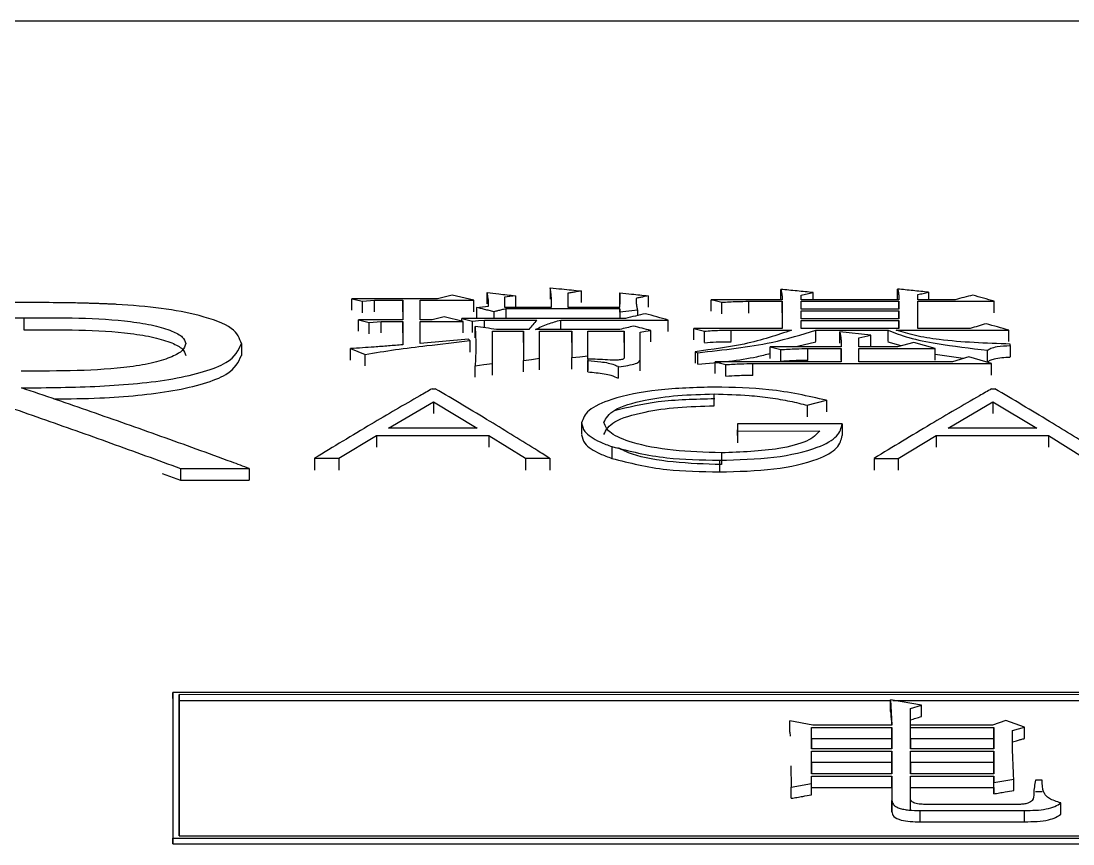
# Model space of a CAD drawing. Header units: millimetres. Extents: x 2180 to 4616, y 795 to 2518.
# Drawn here: x 2645.48 to 2653.96, y 2283.55 to 2290.19 of the extents above; entities that cross this region are included whole.
import ezdxf

# ---------------------------------------------------------------- set-up
doc = ezdxf.new("R2010")
doc.units = ezdxf.units.MM

msp = doc.modelspace()

# ---------------------------------------------------------------- linework, layer by layer
at = {"color": 7, "linetype": 'Continuous', "lineweight": 25}
for p, q in [((2670.883, 2290.1874), (2633.883, 2290.1889)), ((2649.7453, 2288.0368), (2649.7453, 2287.9449)), ((2648.1443, 2287.9487), (2648.2309, 2287.9278)), ((2648.8367, 2287.9487), (2648.1443, 2287.9487)), ((2648.1443, 2287.8567), (2648.1443, 2287.9487)), ((2648.9556, 2287.9773), (2648.8367, 2287.9487)), ((2649.1287, 2287.9356), (2648.9556, 2287.9773)), ((2649.2369, 2287.9062), (2649.2369, 2287.9981)), ((2649.4641, 2287.9721), (2649.3775, 2287.9617)), ((2649.3775, 2287.9617), (2649.3775, 2287.8804)), ((2649.4641, 2287.9721), (2649.4641, 2287.8804)), ((2649.8859, 2287.9929), (2649.8859, 2287.8803)), ((2649.9941, 2288.011), (2649.9941, 2287.9191)), ((2650.3078, 2287.8803), (2650.3078, 2287.9955)), ((2650.3078, 2287.9955), (2650.3078, 2287.9035)), ((2650.535, 2287.9721), (2650.535, 2287.8801)), ((2651.6059, 2287.9408), (2651.6059, 2288.0238)), ((2651.7681, 2287.9408), (2651.7681, 2287.9773)), ((2651.8655, 2287.9408), (2651.8655, 2287.998)), ((2652.547, 2287.9407), (2652.547, 2288.0264)), ((2652.7093, 2287.9407), (2652.7093, 2287.9824)), ((2652.7958, 2288.0006), (2652.7958, 2287.9407)), ((2648.2309, 2287.9278), (2648.3282, 2287.9356)), ((2648.2309, 2287.8357), (2648.2309, 2287.9278)), ((2648.3282, 2287.9356), (2648.5554, 2287.9356)), ((2648.5554, 2287.9356), (2648.5554, 2287.7791)), ((2648.5554, 2287.8436), (2648.5554, 2287.9356)), ((2648.696, 2287.9356), (2649.1287, 2287.9356)), ((2648.696, 2287.7791), (2648.696, 2287.9356)), ((2649.1287, 2287.8436), (2649.1287, 2287.9356)), ((2649.1504, 2287.8777), (2649.2477, 2287.8883)), ((2649.1504, 2287.8777), (2649.1504, 2287.7898)), ((2649.3775, 2287.8804), (2649.7561, 2287.8804)), ((2649.3883, 2287.8671), (2649.3883, 2287.7898)), ((2650.3078, 2287.8671), (2649.3883, 2287.8671)), ((2649.8859, 2287.8803), (2650.3078, 2287.8803)), ((2650.3078, 2287.8671), (2650.3078, 2287.7898)), ((2650.3078, 2287.8406), (2650.3078, 2287.8671)), ((2651.6167, 2287.9408), (2651.0434, 2287.9408)), ((2651.0434, 2287.8488), (2651.0434, 2287.9408)), ((2651.1299, 2287.8277), (2651.1299, 2287.9198)), ((2651.3463, 2287.9277), (2651.6167, 2287.9277)), ((2651.3463, 2287.8313), (2651.3463, 2287.9277)), ((2651.6167, 2287.9277), (2651.6167, 2287.7087)), ((2651.6167, 2287.8356), (2651.6167, 2287.9277)), ((2652.5578, 2287.9407), (2651.7681, 2287.9408)), ((2651.7681, 2287.9277), (2652.5578, 2287.9276)), ((2651.7681, 2287.8644), (2651.7681, 2287.9277)), ((2652.5578, 2287.8644), (2651.7681, 2287.8644)), ((2652.5578, 2287.9276), (2652.5578, 2287.8644)), ((2652.5578, 2287.8644), (2652.5578, 2287.9276)), ((2653.0121, 2287.9407), (2652.7093, 2287.9407)), ((2652.7093, 2287.9276), (2653.3258, 2287.9276)), ((2652.7093, 2287.7087), (2652.7093, 2287.9276)), ((2653.3258, 2287.8356), (2653.3258, 2287.9276)), ((2644.5616, 2287.794), (2645.4991, 2287.7939)), ((2645.4991, 2287.7939), (2645.4991, 2287.6978)), ((2648.1984, 2287.7791), (2648.285, 2287.7576)), ((2648.5554, 2287.7791), (2648.1984, 2287.7791)), ((2648.1984, 2287.6867), (2648.1984, 2287.7791)), ((2648.7934, 2287.7791), (2648.696, 2287.7791)), ((2648.8907, 2287.8032), (2648.7934, 2287.7791)), ((2649.0422, 2287.7656), (2648.8907, 2287.8032)), ((2650.3511, 2287.7898), (2649.0314, 2287.7898)), ((2649.0314, 2287.7683), (2649.0314, 2287.7898)), ((2649.2153, 2287.7764), (2649.6371, 2287.7764)), ((2649.2153, 2287.7144), (2649.2153, 2287.7764)), ((2649.291, 2287.8433), (2649.291, 2287.7898)), ((2649.832, 2287.7764), (2650.6972, 2287.7763)), ((2649.832, 2287.7006), (2649.832, 2287.7764)), ((2650.3078, 2287.8406), (2650.3078, 2287.7898)), ((2650.4484, 2287.8565), (2650.4484, 2287.8123)), ((2650.6972, 2287.684), (2650.6972, 2287.7763)), ((2651.7681, 2287.8511), (2652.5578, 2287.8511)), ((2651.7682, 2287.7871), (2651.7681, 2287.8511)), ((2652.5578, 2287.787), (2651.7682, 2287.7871)), ((2652.5578, 2287.8511), (2652.5578, 2287.787)), ((2652.5578, 2287.787), (2652.5578, 2287.8511)), ((2648.285, 2287.7576), (2648.3823, 2287.7656)), ((2648.285, 2287.6651), (2648.285, 2287.7576)), ((2648.3823, 2287.7656), (2648.5554, 2287.7656)), ((2648.5554, 2287.7656), (2648.5554, 2287.5769)), ((2648.5554, 2287.6732), (2648.5554, 2287.7656)), ((2648.696, 2287.7656), (2649.0422, 2287.7656)), ((2648.696, 2287.588), (2648.696, 2287.7656)), ((2649.0422, 2287.6732), (2649.0422, 2287.7656)), ((2649.1179, 2287.6759), (2649.1179, 2287.7683)), ((2649.1395, 2287.6326), (2649.1395, 2287.7251)), ((2649.5722, 2287.7006), (2649.3126, 2287.7006)), ((2650.3078, 2287.7006), (2649.6263, 2287.7006)), ((2650.5566, 2287.5998), (2650.5566, 2287.6924)), ((2651.6167, 2287.7087), (2650.9028, 2287.7087)), ((2650.9028, 2287.6162), (2650.9028, 2287.7087)), ((2651.2056, 2287.6951), (2651.6924, 2287.6951)), ((2651.2056, 2287.6025), (2651.2056, 2287.6951)), ((2651.7682, 2287.7736), (2652.5578, 2287.7736)), ((2651.7682, 2287.7087), (2651.7682, 2287.7736)), ((2652.5578, 2287.7087), (2651.7682, 2287.7087)), ((2651.8871, 2287.6025), (2651.8871, 2287.6951)), ((2651.8871, 2287.6951), (2652.4713, 2287.6951)), ((2652.4713, 2287.6025), (2652.4713, 2287.6951)), ((2652.5362, 2287.695), (2653.4448, 2287.695)), ((2652.5578, 2287.7736), (2652.5578, 2287.7087)), ((2652.5578, 2287.7087), (2652.5578, 2287.7736)), ((2653.1311, 2287.7086), (2652.7093, 2287.7087)), ((2653.4448, 2287.6024), (2653.4448, 2287.695)), ((2649.0855, 2287.6211), (2648.696, 2287.588)), ((2649.0963, 2287.6101), (2649.0855, 2287.6211)), ((2649.0963, 2287.6101), (2649.0963, 2287.5173)), ((2649.2802, 2287.687), (2649.529, 2287.687)), ((2649.2802, 2287.4251), (2649.2802, 2287.687)), ((2649.529, 2287.687), (2649.529, 2287.4507)), ((2649.529, 2287.5944), (2649.529, 2287.687)), ((2649.6588, 2287.687), (2649.9184, 2287.687)), ((2649.6588, 2287.4676), (2649.6588, 2287.687)), ((2649.9184, 2287.687), (2649.9184, 2287.4733)), ((2649.9184, 2287.5943), (2649.9184, 2287.687)), ((2650.0482, 2287.6869), (2650.3403, 2287.6869)), ((2650.0482, 2287.4873), (2650.0482, 2287.6869)), ((2650.3403, 2287.6869), (2650.3403, 2287.4676)), ((2650.3403, 2287.5943), (2650.3403, 2287.6869)), ((2650.4701, 2287.4591), (2650.4701, 2287.6787)), ((2650.9893, 2287.5943), (2650.9893, 2287.6869)), ((2652.3307, 2287.654), (2652.0819, 2287.6814)), ((2652.0819, 2287.5888), (2652.0819, 2287.6814)), ((2652.2333, 2287.6321), (2652.3307, 2287.654)), ((2652.2333, 2287.5601), (2652.2333, 2287.6321)), ((2652.3307, 2287.5614), (2652.3307, 2287.654)), ((2647.2539, 2287.586), (2647.2539, 2287.4901)), ((2648.1335, 2287.4533), (2648.1335, 2287.5463)), ((2648.1335, 2287.5463), (2648.2521, 2287.4988)), ((2651.5194, 2287.5601), (2651.6059, 2287.5378)), ((2652.0927, 2287.5601), (2651.5194, 2287.5601)), ((2651.5194, 2287.4672), (2651.5194, 2287.5601)), ((2651.6059, 2287.4448), (2651.6059, 2287.5378)), ((2651.8871, 2287.599), (2651.7404, 2287.5619)), ((2651.8222, 2287.5461), (2652.0927, 2287.5461)), ((2651.8222, 2287.4503), (2651.8222, 2287.5461)), ((2652.0927, 2287.5461), (2652.0927, 2287.4392)), ((2652.0927, 2287.4532), (2652.0927, 2287.5461)), ((2652.547, 2287.5601), (2652.2333, 2287.5601)), ((2652.2333, 2287.5461), (2652.8499, 2287.5461)), ((2652.2333, 2287.4392), (2652.2333, 2287.5461)), ((2652.5744, 2287.5677), (2652.4713, 2287.599)), ((2652.6768, 2287.5961), (2652.547, 2287.5601)), ((2652.8499, 2287.5461), (2652.6768, 2287.5961)), ((2652.8499, 2287.4532), (2652.8499, 2287.5461)), ((2653.2718, 2287.4392), (2653.2718, 2287.5321)), ((2653.4557, 2287.5712), (2653.4557, 2287.5823)), ((2653.4557, 2287.5712), (2653.4557, 2287.4783)), ((2648.2521, 2287.4057), (2648.2521, 2287.4988)), ((2649.529, 2287.3575), (2649.529, 2287.4507)), ((2649.6588, 2287.3745), (2649.6588, 2287.4676)), ((2649.9184, 2287.3801), (2649.9184, 2287.4733)), ((2650.0482, 2287.4619), (2650.0482, 2287.4873)), ((2650.0482, 2287.462), (2650.0482, 2287.4506)), ((2650.0482, 2287.462), (2650.0482, 2287.3688)), ((2650.0482, 2287.3575), (2650.0482, 2287.4506)), ((2650.4701, 2287.366), (2650.4701, 2287.4591)), ((2650.9136, 2287.521), (2650.9136, 2287.428)), ((2650.9136, 2287.521), (2650.9352, 2287.5126)), ((2650.9352, 2287.4196), (2650.9352, 2287.5126)), ((2651.0759, 2287.3461), (2651.0759, 2287.4393)), ((2651.0759, 2287.4393), (2651.1624, 2287.4166)), ((2652.0927, 2287.4392), (2651.0759, 2287.4393)), ((2652.9905, 2287.4392), (2652.2333, 2287.4392)), ((2653.0749, 2287.4649), (2652.8499, 2287.4976)), ((2653.1203, 2287.4788), (2652.9905, 2287.4392)), ((2653.3042, 2287.425), (2653.1203, 2287.4788)), ((2649.1396, 2287.3148), (2649.1396, 2287.4081)), ((2649.2802, 2287.3319), (2649.2802, 2287.4251)), ((2650.297, 2287.3062), (2650.297, 2287.3995)), ((2651.1624, 2287.3233), (2651.1624, 2287.4166)), ((2651.3787, 2287.3294), (2651.3787, 2287.4251)), ((2651.3787, 2287.4251), (2653.3042, 2287.425)), ((2653.3042, 2287.3318), (2653.3042, 2287.425)), ((2648.7927, 2287.2219), (2648.8183, 2287.2219)), ((2653.3055, 2287.2217), (2653.3312, 2287.2217)), ((2648.4414, 2286.9031), (2648.8035, 2287.1157)), ((2648.8035, 2287.1157), (2649.1561, 2286.903)), ((2648.8035, 2287.1157), (2648.8035, 2287.0217)), ((2651.0675, 2287.0847), (2651.0675, 2287.1801)), ((2651.8183, 2287.0888), (2651.9722, 2287.1289)), ((2651.9722, 2287.1289), (2651.9722, 2287.0349)), ((2652.9542, 2286.9029), (2653.3163, 2287.1155)), ((2653.3163, 2287.1155), (2653.6689, 2286.9029)), ((2653.3163, 2287.1155), (2653.3163, 2287.0216)), ((2651.8183, 2287.0888), (2651.8183, 2286.9948)), ((2649.9978, 2286.9465), (2649.9978, 2286.8523)), ((2651.2543, 2286.9391), (2651.2542, 2286.8448)), ((2651.2543, 2286.9391), (2651.2543, 2286.8813)), ((2652.1004, 2286.939), (2651.2543, 2286.9391)), ((2652.1004, 2286.939), (2652.1004, 2286.8448)), ((2648.0399, 2286.6607), (2648.344, 2286.845)), ((2648.344, 2286.845), (2648.344, 2286.7506)), ((2648.344, 2286.845), (2649.2506, 2286.845)), ((2649.1561, 2286.903), (2648.4414, 2286.9031)), ((2649.2506, 2286.845), (2649.2506, 2286.7505)), ((2649.2506, 2286.845), (2649.5463, 2286.6607)), ((2651.2543, 2286.8813), (2651.9209, 2286.8812)), ((2651.2543, 2286.8813), (2651.2543, 2286.7869)), ((2652.5527, 2286.6606), (2652.8568, 2286.8448)), ((2652.8568, 2286.8448), (2652.8568, 2286.7504)), ((2652.8568, 2286.8448), (2653.7635, 2286.8448)), ((2653.6689, 2286.9029), (2652.9542, 2286.9029)), ((2653.7635, 2286.8448), (2653.7635, 2286.7504)), ((2653.7635, 2286.8448), (2654.0591, 2286.6605)), ((2650.243, 2286.7552), (2650.243, 2286.6603)), ((2651.1253, 2286.7052), (2651.1253, 2286.6105)), ((2647.844, 2286.6607), (2648.0399, 2286.6607)), ((2648.0399, 2286.6607), (2648.0399, 2286.5661)), ((2649.5463, 2286.6607), (2649.7414, 2286.6607)), ((2649.7414, 2286.6607), (2649.7414, 2286.566)), ((2651.1096, 2286.6457), (2651.1096, 2286.5511)), ((2652.3568, 2286.6606), (2652.5527, 2286.6606)), ((2652.5527, 2286.6606), (2652.5527, 2286.566)), ((2646.6163, 2286.5376), (2646.7631, 2286.4842)), ((2646.7631, 2286.5788), (2646.7631, 2286.4842)), ((2646.7631, 2286.5788), (2647.318, 2286.5788)), ((2647.318, 2286.5788), (2647.318, 2286.4842)), ((2646.7631, 2286.4842), (2647.318, 2286.4842)), ((2646.7011, 2284.7241), (2646.7011, 2284.7715)), ((2668.6841, 2284.7709), (2646.7011, 2284.7715)), ((2668.6341, 2284.7535), (2646.7511, 2284.754)), ((2646.7511, 2284.7079), (2646.7511, 2284.754)), ((2646.7511, 2284.7079), (2652.4896, 2284.7077)), ((2652.4896, 2284.711), (2652.5004, 2284.5081)), ((2652.7384, 2284.6692), (2652.4896, 2284.711)), ((2652.4896, 2284.6189), (2652.4896, 2284.711)), ((2652.5091, 2284.7077), (2657.4223, 2284.7076)), ((2652.6519, 2284.6425), (2652.7384, 2284.6692)), ((2652.6519, 2284.5081), (2652.6519, 2284.6425)), ((2652.6519, 2284.6418), (2652.6519, 2284.6425)), ((2652.7384, 2284.5771), (2652.7384, 2284.6692)), ((2651.8622, 2284.5081), (2651.6783, 2284.5428)), ((2651.6783, 2284.4509), (2651.6783, 2284.5428)), ((2651.8514, 2284.4888), (2652.5004, 2284.4888)), ((2651.8514, 2284.3177), (2651.8514, 2284.4888)), ((2651.8514, 2284.3969), (2651.8514, 2284.4888)), ((2652.5004, 2284.5081), (2651.8622, 2284.5081)), ((2652.5004, 2284.4888), (2652.5004, 2284.3176)), ((2652.5004, 2284.3969), (2652.5004, 2284.4888)), ((2652.6519, 2284.5081), (2652.6519, 2284.5504)), ((2653.3117, 2284.5081), (2652.6519, 2284.5081)), ((2652.6519, 2284.4162), (2652.6519, 2284.5081)), ((2652.6519, 2284.4888), (2653.3225, 2284.4888)), ((2652.6519, 2284.3176), (2652.6519, 2284.4888)), ((2652.6519, 2284.3969), (2652.6519, 2284.4888)), ((2653.4199, 2284.5466), (2653.3117, 2284.5081)), ((2653.3225, 2284.4888), (2653.3225, 2284.3176)), ((2653.3225, 2284.3969), (2653.3225, 2284.4888)), ((2653.5713, 2284.4926), (2653.4199, 2284.5466)), ((2653.474, 2284.4656), (2653.5713, 2284.4926)), ((2653.5713, 2284.4008), (2653.5713, 2284.4926)), ((2651.6783, 2284.4509), (2651.6808, 2284.4198)), ((2651.8514, 2284.3969), (2651.8514, 2284.3177)), ((2652.5004, 2284.3969), (2651.8514, 2284.3969)), ((2652.5004, 2284.3176), (2652.5004, 2284.3969)), ((2652.6519, 2284.3969), (2652.6519, 2284.3176)), ((2653.3225, 2284.3969), (2652.6519, 2284.3969)), ((2653.3225, 2284.3176), (2653.3225, 2284.3969)), ((2652.5004, 2284.3176), (2651.8514, 2284.3177)), ((2651.8514, 2284.2981), (2652.5004, 2284.2981)), ((2651.8514, 2284.1165), (2651.8514, 2284.2981)), ((2651.8514, 2284.2064), (2651.8514, 2284.2981)), ((2652.5004, 2284.2981), (2652.5004, 2284.1165)), ((2652.5004, 2284.2064), (2652.5004, 2284.2981)), ((2653.3225, 2284.3176), (2652.6519, 2284.3176)), ((2652.6519, 2284.298), (2653.3225, 2284.298)), ((2652.6519, 2284.1165), (2652.6519, 2284.298)), ((2652.6519, 2284.2064), (2652.6519, 2284.298)), ((2653.3225, 2284.298), (2653.3225, 2284.1165)), ((2653.3225, 2284.2064), (2653.3225, 2284.298)), ((2651.6857, 2284.1784), (2651.6891, 2284.0088)), ((2651.8514, 2284.2064), (2651.8514, 2284.1165)), ((2652.5004, 2284.2064), (2651.8514, 2284.2064)), ((2652.5004, 2284.1165), (2652.5004, 2284.2064)), ((2652.6519, 2284.2064), (2652.6519, 2284.1165)), ((2653.3225, 2284.2064), (2652.6519, 2284.2064)), ((2653.3225, 2284.1165), (2653.3225, 2284.2064)), ((2652.5004, 2284.1165), (2651.8514, 2284.1165)), ((2651.8514, 2284.0966), (2652.5004, 2284.0966)), ((2651.8514, 2284.0368), (2651.8514, 2284.0966)), ((2651.8514, 2284.0053), (2651.8514, 2284.0966)), ((2652.5004, 2284.0966), (2652.5004, 2283.9003)), ((2652.5004, 2284.0052), (2652.5004, 2284.0966)), ((2653.3225, 2284.1165), (2652.6519, 2284.1165)), ((2652.6519, 2284.0966), (2653.3225, 2284.0966)), ((2652.6519, 2283.9124), (2652.6519, 2284.0966)), ((2652.6519, 2284.0052), (2652.6519, 2284.0966)), ((2653.3225, 2284.0966), (2653.3226, 2284.0448)), ((2653.3225, 2284.0052), (2653.3225, 2284.0966)), ((2653.3225, 2283.9535), (2653.3226, 2284.0448)), ((2653.3226, 2284.0448), (2653.4848, 2284.0727)), ((2653.4848, 2283.9813), (2653.4848, 2284.0727)), ((2653.712, 2284.0647), (2653.6579, 2284.0647)), ((2651.6891, 2284.0088), (2651.8514, 2284.0368)), ((2651.6891, 2283.9176), (2651.6891, 2284.0088)), ((2651.8514, 2283.9455), (2651.8514, 2284.0368)), ((2651.8514, 2283.9455), (2651.8514, 2284.0053)), ((2651.8514, 2284.0053), (2652.5004, 2284.0052)), ((2652.5004, 2284.0052), (2652.5004, 2283.8092)), ((2652.6519, 2283.8227), (2652.6519, 2284.0052)), ((2652.6519, 2284.0052), (2653.3225, 2284.0052)), ((2653.3225, 2284.0052), (2653.3225, 2283.9535)), ((2653.6579, 2283.9734), (2653.712, 2283.9734)), ((2652.5004, 2283.8092), (2652.5004, 2283.9003)), ((2653.8634, 2283.789), (2653.8634, 2283.8801)), ((2652.7276, 2283.7283), (2652.7276, 2283.8193)), ((2652.7276, 2283.8193), (2653.5714, 2283.8193)), ((2653.5283, 2283.8679), (2652.7817, 2283.868)), ((2653.5714, 2283.7283), (2653.5714, 2283.8193)), ((2646.7011, 2283.7454), (2646.7011, 2283.5498)), ((2652.7276, 2283.7283), (2653.5714, 2283.7283)), ((2646.7011, 2283.5498), (2646.7011, 2283.596)), ((2646.7011, 2283.596), (2668.6842, 2283.5955)), ((2646.7011, 2283.5498), (2668.6842, 2283.5493)), ((2646.7511, 2283.6149), (2668.6342, 2283.6144))]:
    msp.add_line(p, q, dxfattribs=at)
at = {"color": 7, "linetype": 'Continuous', "lineweight": 25, "flags": 128}
for points in [[(2648.3282, 2287.8436), (2648.3282, 2287.8634), (2648.3282, 2287.8875), (2648.3282, 2287.9115), (2648.3282, 2287.9356)], [(2649.1179, 2287.7683), (2649.1666, 2287.7724), (2649.2153, 2287.7764)], [(2650.4484, 2287.8565), (2650.4023, 2287.8513), (2650.3551, 2287.8459), (2650.3078, 2287.8406)], [(2648.3823, 2287.6732), (2648.3823, 2287.6935), (2648.3823, 2287.7176), (2648.3823, 2287.7416), (2648.3823, 2287.7656)], [(2650.4701, 2287.6787), (2650.5133, 2287.6856), (2650.5566, 2287.6924)], [(2649.529, 2287.4507), (2649.5939, 2287.4591), (2649.6588, 2287.4676)], [(2649.9184, 2287.4733), (2649.9833, 2287.4803), (2650.0482, 2287.4873)], [(2649.1396, 2287.4081), (2649.2099, 2287.4166), (2649.2802, 2287.4251)], [(2647.844, 2286.6607), (2647.844, 2286.6356), (2647.844, 2286.6105), (2647.844, 2286.5661)], [(2649.5463, 2286.6607), (2649.5463, 2286.6367), (2649.5463, 2286.6128), (2649.5463, 2286.566)], [(2652.3568, 2286.6606), (2652.3568, 2286.6355), (2652.3568, 2286.6104), (2652.3568, 2286.566)]]:
    msp.add_lwpolyline(points, dxfattribs=at)
at = {"color": 7, "linetype": 'Continuous', "lineweight": 25}
for points, knots in [([(2649.7561, 2287.8804), (2649.7561, 2287.8813), (2649.7561, 2287.8832), (2649.7561, 2287.886), (2649.7561, 2287.8888), (2649.7561, 2287.8916), (2649.7561, 2287.8944), (2649.7561, 2287.8972), (2649.7561, 2287.8996), (2649.7561, 2287.9019), (2649.756, 2287.9043), (2649.756, 2287.9071), (2649.756, 2287.9094), (2649.756, 2287.9118), (2649.7559, 2287.9141), (2649.7559, 2287.9169), (2649.7559, 2287.9192), (2649.7558, 2287.9216), (2649.7558, 2287.9239), (2649.7557, 2287.9267), (2649.7557, 2287.929), (2649.7556, 2287.9314), (2649.7555, 2287.9337), (2649.7554, 2287.9365), (2649.7553, 2287.9388), (2649.7552, 2287.9411), (2649.7551, 2287.9434), (2649.755, 2287.9462), (2649.7549, 2287.9486), (2649.7548, 2287.9509), (2649.7547, 2287.9532), (2649.7545, 2287.956), (2649.7543, 2287.9588), (2649.7541, 2287.9611), (2649.754, 2287.9634), (2649.7538, 2287.9657), (2649.7536, 2287.968), (2649.7534, 2287.9703), (2649.7532, 2287.9727), (2649.753, 2287.9754), (2649.7527, 2287.9782), (2649.7525, 2287.9805), (2649.7522, 2287.9828), (2649.752, 2287.9851), (2649.7517, 2287.9879), (2649.7514, 2287.9902), (2649.7512, 2287.9925), (2649.7509, 2287.9948), (2649.7506, 2287.9976), (2649.7503, 2287.9999), (2649.75, 2288.0022), (2649.7497, 2288.0045), (2649.7493, 2288.0072), (2649.749, 2288.0095), (2649.7487, 2288.0118), (2649.7484, 2288.0141), (2649.7481, 2288.0168), (2649.7478, 2288.0191), (2649.7474, 2288.0214), (2649.7471, 2288.0237), (2649.7467, 2288.0265), (2649.7464, 2288.0288), (2649.7461, 2288.031), (2649.7458, 2288.0336), (2649.7455, 2288.0356), (2649.7453, 2288.0368)], [0, 0, 0, 0, 0.017776, 0.035552, 0.053328, 0.071104, 0.08888, 0.106656, 0.124432, 0.13332, 0.151096, 0.168872, 0.186648, 0.195536, 0.213312, 0.231088, 0.248864, 0.257752, 0.275528, 0.293304, 0.31108, 0.319968, 0.337744, 0.355519, 0.373295, 0.382183, 0.399959, 0.417735, 0.435511, 0.444399, 0.462175, 0.479951, 0.497727, 0.515503, 0.524391, 0.542167, 0.559943, 0.568831, 0.586607, 0.604383, 0.622159, 0.639935, 0.648823, 0.666599, 0.684375, 0.702151, 0.711039, 0.728815, 0.746591, 0.764367, 0.773255, 0.791031, 0.808807, 0.826583, 0.835471, 0.853247, 0.871023, 0.888799, 0.897687, 0.915463, 0.933239, 0.951015, 0.959903, 0.977679, 1, 1, 1, 1]), ([(2649.7453, 2288.0368), (2649.7766, 2288.0335), (2649.8338, 2288.0276), (2649.9167, 2288.019), (2649.9683, 2288.0137), (2649.9941, 2288.011)], [0, 0, 0, 0, 0.377751, 0.688875, 1, 1, 1, 1]), ([(2649.2477, 2287.8883), (2649.2476, 2287.8989), (2649.2475, 2287.9201), (2649.2445, 2287.9568), (2649.2397, 2287.9827), (2649.2369, 2287.9981)], [0, 0, 0, 0, 0.2875755, 0.5751673, 1, 1, 1, 1]), ([(2649.2369, 2287.9981), (2649.2678, 2287.9946), (2649.3211, 2287.9885), (2649.3969, 2287.9798), (2649.4417, 2287.9747), (2649.4641, 2287.9721)], [0, 0, 0, 0, 0.408301, 0.70415, 1, 1, 1, 1]), ([(2649.9941, 2288.011), (2649.98, 2288.0086), (2649.955, 2288.0044), (2649.9189, 2287.9984), (2649.8969, 2287.9947), (2649.8859, 2287.9929)], [0, 0, 0, 0, 0.390452, 0.695226, 1, 1, 1, 1]), ([(2650.3078, 2287.9955), (2650.3392, 2287.9922), (2650.3928, 2287.9867), (2650.4685, 2287.9789), (2650.5128, 2287.9744), (2650.535, 2287.9721)], [0, 0, 0, 0, 0.414517, 0.707258, 1, 1, 1, 1]), ([(2650.535, 2287.9721), (2650.522, 2287.9693), (2650.4993, 2287.9645), (2650.4668, 2287.9575), (2650.4474, 2287.9533), (2650.4376, 2287.9513)], [0, 0, 0, 0, 0.40015, 0.700074, 1, 1, 1, 1]), ([(2650.4376, 2287.9513), (2650.4376, 2287.9395), (2650.4377, 2287.927), (2650.4387, 2287.9137), (2650.4389, 2287.9107), (2650.4392, 2287.9078), (2650.4396, 2287.9048), (2650.4398, 2287.9026), (2650.4402, 2287.8996), (2650.4406, 2287.8967), (2650.4412, 2287.893), (2650.4417, 2287.89), (2650.4422, 2287.887), (2650.4428, 2287.8841), (2650.4433, 2287.8811), (2650.4439, 2287.8781), (2650.4445, 2287.8752), (2650.445, 2287.8726), (2650.4455, 2287.8703), (2650.4458, 2287.8689), (2650.4462, 2287.867), (2650.4467, 2287.8648), (2650.4471, 2287.8629), (2650.4474, 2287.8614), (2650.4477, 2287.86), (2650.448, 2287.8584), (2650.4483, 2287.8571), (2650.4484, 2287.8565)], [0, 0, 0, 0, 0.37469, 0.398108, 0.421526, 0.468361, 0.491779, 0.515197, 0.538615, 0.58545, 0.608868, 0.655703, 0.679121, 0.702539, 0.749374, 0.772792, 0.79621, 0.843045, 0.854754, 0.866463, 0.889881, 0.913299, 0.936716, 0.948425, 0.960134, 0.980067, 1, 1, 1, 1]), ([(2651.6059, 2288.0238), (2651.6079, 2288.015), (2651.6121, 2287.9968), (2651.6155, 2287.9691), (2651.6163, 2287.9502), (2651.6167, 2287.9408)], [0, 0, 0, 0, 0.32278, 0.661317, 1, 1, 1, 1]), ([(2651.8655, 2287.998), (2651.8222, 2288.0023), (2651.7357, 2288.0109), (2651.6492, 2288.0195), (2651.6059, 2288.0238)], [0, 0, 0, 0, 0.499999, 1, 1, 1, 1]), ([(2651.7681, 2287.9773), (2651.7844, 2287.9807), (2651.8168, 2287.9876), (2651.8493, 2287.9945), (2651.8655, 2287.998)], [0, 0, 0, 0, 0.500001, 1, 1, 1, 1]), ([(2652.547, 2288.0264), (2652.5493, 2288.0173), (2652.554, 2287.9986), (2652.5569, 2287.97), (2652.5575, 2287.9505), (2652.5578, 2287.9407)], [0, 0, 0, 0, 0.320799, 0.66032, 1, 1, 1, 1]), ([(2652.7958, 2288.0006), (2652.7543, 2288.0049), (2652.6714, 2288.0135), (2652.5885, 2288.0221), (2652.547, 2288.0264)], [0, 0, 0, 0, 0.499999, 1, 1, 1, 1]), ([(2652.7093, 2287.9824), (2652.7237, 2287.9854), (2652.7525, 2287.9915), (2652.7814, 2287.9975), (2652.7958, 2288.0006)], [0, 0, 0, 0, 0.500001, 1, 1, 1, 1]), ([(2653.1528, 2287.9772), (2653.1293, 2287.9711), (2653.0824, 2287.959), (2653.0356, 2287.9468), (2653.0121, 2287.9407)], [0, 0, 0, 0, 0.499996, 1, 1, 1, 1]), ([(2653.3258, 2287.9276), (2653.297, 2287.9359), (2653.2393, 2287.9525), (2653.1816, 2287.969), (2653.1528, 2287.9772)], [0, 0, 0, 0, 0.5, 1, 1, 1, 1]), ([(2646.2463, 2287.9031), (2646.2363, 2287.9035), (2646.2213, 2287.9041), (2646.2014, 2287.9049), (2646.1865, 2287.9055), (2646.1665, 2287.9063), (2646.1466, 2287.9071), (2646.1267, 2287.9078), (2646.1117, 2287.9084), (2646.0967, 2287.9089), (2646.0767, 2287.9096), (2646.0567, 2287.9103), (2646.0367, 2287.9109), (2646.0217, 2287.9114), (2645.9917, 2287.9122), (2645.9265, 2287.9139), (2645.846, 2287.9152), (2645.7052, 2287.917), (2645.5361, 2287.9187), (2645.3187, 2287.9196), (2645.1819, 2287.9197), (2645.1134, 2287.9197)], [0, 0, 0, 0, 0.026604, 0.039906, 0.053209, 0.066511, 0.093115, 0.106417, 0.119719, 0.133022, 0.146324, 0.172928, 0.18623, 0.199533, 0.212835, 0.266046, 0.372479, 0.425688, 0.638532, 0.819249, 1, 1, 1, 1]), ([(2647.2539, 2287.586), (2647.2398, 2287.6283), (2647.2113, 2287.7139), (2646.947, 2287.8114), (2646.6139, 2287.8759), (2646.3698, 2287.894), (2646.2463, 2287.9031)], [0, 0, 0, 0, 0.268776, 0.544534, 0.769495, 1, 1, 1, 1]), ([(2649.291, 2287.8433), (2649.2785, 2287.8463), (2649.2535, 2287.8525), (2649.2067, 2287.864), (2649.1723, 2287.8724), (2649.1504, 2287.8777)], [0, 0, 0, 0, 0.266243, 0.532487, 1, 1, 1, 1]), ([(2649.3883, 2287.8671), (2649.3759, 2287.8641), (2649.3534, 2287.8586), (2649.3209, 2287.8506), (2649.301, 2287.8457), (2649.291, 2287.8433)], [0, 0, 0, 0, 0.384576, 0.692287, 1, 1, 1, 1]), ([(2651.0434, 2287.9408), (2651.0578, 2287.9373), (2651.0867, 2287.9303), (2651.1155, 2287.9233), (2651.1299, 2287.9198)], [0, 0, 0, 0, 0.5, 1, 1, 1, 1]), ([(2651.1299, 2287.9198), (2651.1697, 2287.9224), (2651.2408, 2287.9271), (2651.314, 2287.9275), (2651.3463, 2287.9277)], [0, 0, 0, 0, 0.558835, 1, 1, 1, 1]), ([(2645.4991, 2287.7939), (2645.7988, 2287.7954), (2646.1745, 2287.7973), (2646.5539, 2287.7345), (2646.6947, 2287.6909), (2646.7901, 2287.6407), (2646.8001, 2287.6043), (2646.8052, 2287.5863)], [0, 0, 0, 0, 0.515202, 0.645783, 0.772677, 0.88728, 1, 1, 1, 1]), ([(2649.0314, 2287.7898), (2649.0458, 2287.7862), (2649.0746, 2287.7791), (2649.1035, 2287.7719), (2649.1179, 2287.7683)], [0, 0, 0, 0, 0.499999, 1, 1, 1, 1]), ([(2649.6371, 2287.7764), (2649.6263, 2287.7638), (2649.6047, 2287.7387), (2649.5831, 2287.7133), (2649.5722, 2287.7006)], [0, 0, 0, 0, 0.5, 1, 1, 1, 1]), ([(2649.6263, 2287.7006), (2649.6578, 2287.7161), (2649.7144, 2287.744), (2649.7958, 2287.7664), (2649.832, 2287.7764)], [0, 0, 0, 0, 0.55626, 1, 1, 1, 1]), ([(2650.5133, 2287.8272), (2650.4863, 2287.821), (2650.4322, 2287.8086), (2650.3781, 2287.796), (2650.3511, 2287.7898)], [0, 0, 0, 0, 0.499999, 1, 1, 1, 1]), ([(2650.6972, 2287.7763), (2650.6666, 2287.7848), (2650.6053, 2287.8019), (2650.544, 2287.8188), (2650.5133, 2287.8272)], [0, 0, 0, 0, 0.5, 1, 1, 1, 1]), ([(2645.4991, 2287.6978), (2645.7988, 2287.6993), (2646.1744, 2287.7011), (2646.5539, 2287.6385), (2646.6947, 2287.5949), (2646.79, 2287.5447), (2646.8001, 2287.5084), (2646.8052, 2287.4904)], [0, 0, 0, 0, 0.515403, 0.645991, 0.772847, 0.887377, 1, 1, 1, 1]), ([(2649.1395, 2287.7251), (2649.1406, 2287.7057), (2649.144, 2287.6443), (2649.1465, 2287.5392), (2649.1419, 2287.4518), (2649.1396, 2287.4081)], [0, 0, 0, 0, 0.18758, 0.593728, 1, 1, 1, 1]), ([(2649.3126, 2287.7006), (2649.2838, 2287.7047), (2649.2261, 2287.7129), (2649.1684, 2287.721), (2649.1395, 2287.7251)], [0, 0, 0, 0, 0.5, 1, 1, 1, 1]), ([(2650.416, 2287.7277), (2650.398, 2287.7232), (2650.3619, 2287.7142), (2650.3258, 2287.7051), (2650.3078, 2287.7006)], [0, 0, 0, 0, 0.499995, 1, 1, 1, 1]), ([(2650.5566, 2287.6924), (2650.5332, 2287.6983), (2650.4863, 2287.7101), (2650.4394, 2287.7219), (2650.416, 2287.7277)], [0, 0, 0, 0, 0.499999, 1, 1, 1, 1]), ([(2650.9028, 2287.7087), (2650.9172, 2287.7051), (2650.946, 2287.6978), (2650.9749, 2287.6906), (2650.9893, 2287.6869)], [0, 0, 0, 0, 0.5, 1, 1, 1, 1]), ([(2651.6924, 2287.6951), (2651.5738, 2287.6544), (2651.3587, 2287.5806), (2651.0515, 2287.5395), (2650.9136, 2287.521)], [0, 0, 0, 0, 0.551009, 1, 1, 1, 1]), ([(2650.9352, 2287.5126), (2651.1443, 2287.536), (2651.5127, 2287.5771), (2651.7741, 2287.6594), (2651.8871, 2287.6951)], [0, 0, 0, 0, 0.567388, 1, 1, 1, 1]), ([(2650.9893, 2287.6869), (2651.0291, 2287.6896), (2651.1002, 2287.6945), (2651.1734, 2287.6949), (2651.2056, 2287.6951)], [0, 0, 0, 0, 0.558835, 1, 1, 1, 1]), ([(2652.4713, 2287.6951), (2652.5229, 2287.6738), (2652.6276, 2287.6307), (2652.9096, 2287.5764), (2653.1338, 2287.549), (2653.2718, 2287.5321)], [0, 0, 0, 0, 0.271719, 0.55196, 1, 1, 1, 1]), ([(2653.4557, 2287.5823), (2653.2593, 2287.5893), (2652.9873, 2287.5991), (2652.6832, 2287.6482), (2652.5848, 2287.6796), (2652.5362, 2287.695)], [0, 0, 0, 0, 0.568218, 0.786771, 1, 1, 1, 1]), ([(2653.2609, 2287.7466), (2653.2393, 2287.7403), (2653.196, 2287.7277), (2653.1528, 2287.715), (2653.1311, 2287.7086)], [0, 0, 0, 0, 0.499997, 1, 1, 1, 1]), ([(2653.4448, 2287.695), (2653.4142, 2287.7036), (2653.3529, 2287.7209), (2653.2916, 2287.738), (2653.2609, 2287.7466)], [0, 0, 0, 0, 0.5, 1, 1, 1, 1]), ([(2648.2521, 2287.4988), (2648.3327, 2287.5124), (2648.4932, 2287.5395), (2648.7801, 2287.5736), (2648.9811, 2287.5968), (2649.0963, 2287.6101)], [0, 0, 0, 0, 0.3007253, 0.5990417, 1, 1, 1, 1]), ([(2652.0819, 2287.6814), (2652.0853, 2287.6614), (2652.0904, 2287.6312), (2652.0921, 2287.5907), (2652.0925, 2287.5703), (2652.0927, 2287.5601)], [0, 0, 0, 0, 0.499799, 0.749887, 1, 1, 1, 1]), ([(2646.8052, 2287.5863), (2646.8, 2287.5678), (2646.7897, 2287.5306), (2646.6976, 2287.4772), (2646.5537, 2287.4306), (2646.1645, 2287.3641), (2645.7821, 2287.3644), (2645.4771, 2287.3647)], [0, 0, 0, 0, 0.11283, 0.2273, 0.354231, 0.484873, 1, 1, 1, 1]), ([(2645.4811, 2287.2293), (2645.692, 2287.2311), (2646.1106, 2287.2347), (2646.627, 2287.281), (2646.9573, 2287.3567), (2647.1958, 2287.4504), (2647.2312, 2287.533), (2647.2539, 2287.586)], [0, 0, 0, 0, 0.260913, 0.517661, 0.647473, 0.773697, 1, 1, 1, 1]), ([(2648.5554, 2287.5769), (2648.5173, 2287.5737), (2648.4411, 2287.5673), (2648.3011, 2287.5563), (2648.1979, 2287.5501), (2648.1335, 2287.5463)], [0, 0, 0, 0, 0.273664, 0.547351, 1, 1, 1, 1]), ([(2651.2056, 2287.599), (2651.1646, 2287.5987), (2651.0913, 2287.5981), (2651.0204, 2287.5931), (2650.9893, 2287.5909)], [0, 0, 0, 0, 0.561085, 1, 1, 1, 1]), ([(2651.6059, 2287.5378), (2651.6457, 2287.5406), (2651.7168, 2287.5455), (2651.79, 2287.546), (2651.8222, 2287.5461)], [0, 0, 0, 0, 0.5588348, 1, 1, 1, 1]), ([(2653.2718, 2287.5321), (2653.2796, 2287.538), (2653.2957, 2287.55), (2653.3598, 2287.5658), (2653.419, 2287.5691), (2653.4557, 2287.5712)], [0, 0, 0, 0, 0.2687155, 0.5468291, 1, 1, 1, 1]), ([(2645.7419, 2287.1396), (2645.8656, 2287.1411), (2646.1969, 2287.145), (2646.6269, 2287.1858), (2646.9573, 2287.261), (2647.1958, 2287.3547), (2647.2312, 2287.4372), (2647.2539, 2287.4901)], [0, 0, 0, 0, 0.171744, 0.459618, 0.605115, 0.74654, 1, 1, 1, 1]), ([(2650.3403, 2287.4676), (2650.3391, 2287.4661), (2650.3368, 2287.4631), (2650.3275, 2287.4587), (2650.3121, 2287.4552), (2650.2718, 2287.4515), (2650.1815, 2287.4566), (2650.1011, 2287.4598), (2650.0482, 2287.462)], [0, 0, 0, 0, 0.0497966, 0.1008375, 0.1638489, 0.2293145, 0.4925683, 1, 1, 1, 1]), ([(2650.0482, 2287.4506), (2650.0836, 2287.4476), (2650.1415, 2287.4427), (2650.2133, 2287.4304), (2650.2655, 2287.417), (2650.2866, 2287.4053), (2650.297, 2287.3995)], [0, 0, 0, 0, 0.34869, 0.570906, 0.788288, 1, 1, 1, 1]), ([(2650.297, 2287.3995), (2650.3485, 2287.4065), (2650.4192, 2287.4161), (2650.4667, 2287.4414), (2650.469, 2287.4532), (2650.4701, 2287.4591)], [0, 0, 0, 0, 0.572838, 0.788051, 1, 1, 1, 1]), ([(2651.5194, 2287.5059), (2651.4838, 2287.4963), (2651.3224, 2287.4527), (2651.1049, 2287.4325), (2650.9352, 2287.4168)], [0, 0, 0, 0, 0.219968, 1, 1, 1, 1]), ([(2651.8222, 2287.4503), (2651.7812, 2287.45), (2651.7079, 2287.4494), (2651.637, 2287.4442), (2651.6059, 2287.4419)], [0, 0, 0, 0, 0.561086, 1, 1, 1, 1]), ([(2653.4557, 2287.4753), (2653.4323, 2287.4741), (2653.3862, 2287.4717), (2653.3284, 2287.4629), (2653.2892, 2287.4503), (2653.2775, 2287.4409), (2653.2718, 2287.4363)], [0, 0, 0, 0, 0.2902729, 0.5737489, 0.7896358, 1, 1, 1, 1]), ([(2650.297, 2287.3038), (2650.2792, 2287.3126), (2650.2494, 2287.3273), (2650.1808, 2287.3406), (2650.117, 2287.3494), (2650.0712, 2287.3531), (2650.0482, 2287.3549)], [0, 0, 0, 0, 0.328275, 0.548712, 0.773165, 1, 1, 1, 1]), ([(2651.1624, 2287.4166), (2651.2022, 2287.4194), (2651.2733, 2287.4244), (2651.3465, 2287.4249), (2651.3787, 2287.4251)], [0, 0, 0, 0, 0.5588348, 1, 1, 1, 1]), ([(2651.3787, 2287.3294), (2651.3377, 2287.329), (2651.2644, 2287.3284), (2651.1935, 2287.3232), (2651.1624, 2287.3209)], [0, 0, 0, 0, 0.5610855, 1, 1, 1, 1]), ([(2644.9262, 2287.2293), (2644.9737, 2287.2132), (2645.2113, 2287.1323), (2645.6363, 2286.985), (2646.201, 2286.7846), (2646.5758, 2286.6474), (2646.7631, 2286.5788)], [0, 0, 0, 0, 0.077607, 0.388036, 0.694012, 1, 1, 1, 1]), ([(2647.318, 2286.5788), (2647.2705, 2286.5963), (2647.0329, 2286.6837), (2646.6079, 2286.8374), (2646.0432, 2287.0371), (2645.6684, 2287.1652), (2645.4811, 2287.2293)], [0, 0, 0, 0, 0.077607, 0.3880366, 0.6940124, 1, 1, 1, 1]), ([(2648.7927, 2287.2219), (2648.7599, 2287.2031), (2648.5959, 2287.1094), (2648.2797, 2286.9251), (2647.9962, 2286.7531), (2647.844, 2286.6607)], [0, 0, 0, 0, 0.103722, 0.518616, 1, 1, 1, 1]), ([(2649.7414, 2286.6607), (2649.7093, 2286.6808), (2649.5488, 2286.7817), (2649.2412, 2286.9715), (2648.9656, 2287.1347), (2648.8183, 2287.2219)], [0, 0, 0, 0, 0.104313, 0.521568, 1, 1, 1, 1]), ([(2651.0736, 2287.2356), (2650.917, 2287.2314), (2650.6089, 2287.2229), (2650.2495, 2287.1487), (2650.0349, 2287.0511), (2650.0101, 2286.9811), (2649.9978, 2286.9465)], [0, 0, 0, 0, 0.292337, 0.575557, 0.790285, 1, 1, 1, 1]), ([(2651.9722, 2287.1289), (2651.824, 2287.1628), (2651.5562, 2287.2241), (2651.2226, 2287.2321), (2651.0736, 2287.2356)], [0, 0, 0, 0, 0.553186, 1, 1, 1, 1]), ([(2653.3055, 2287.2217), (2653.2727, 2287.203), (2653.1087, 2287.1092), (2652.7925, 2286.925), (2652.5091, 2286.753), (2652.3568, 2286.6606)], [0, 0, 0, 0, 0.103722, 0.518616, 1, 1, 1, 1]), ([(2654.2543, 2286.6605), (2654.2222, 2286.6807), (2654.0617, 2286.7815), (2653.754, 2286.9714), (2653.4784, 2287.1346), (2653.3312, 2287.2217)], [0, 0, 0, 0, 0.104313, 0.521568, 1, 1, 1, 1]), ([(2650.1773, 2286.9488), (2650.1962, 2286.9843), (2650.2348, 2287.0569), (2650.4837, 2287.1309), (2650.7714, 2287.1725), (2650.9683, 2287.1775), (2651.0675, 2287.1801)], [0, 0, 0, 0, 0.266309, 0.543068, 0.76962, 1, 1, 1, 1]), ([(2651.0736, 2287.1402), (2650.9148, 2287.1367), (2650.6096, 2287.1299), (2650.3739, 2287.0715), (2650.2608, 2287.0435)], [0, 0, 0, 0, 0.520352, 1, 1, 1, 1]), ([(2651.0675, 2287.1801), (2651.1626, 2287.1775), (2651.3187, 2287.1733), (2651.5212, 2287.1496), (2651.6805, 2287.1236), (2651.7726, 2287.1003), (2651.8183, 2287.0888)], [0, 0, 0, 0, 0.344694, 0.565951, 0.784515, 1, 1, 1, 1]), ([(2650.1773, 2286.8537), (2650.1962, 2286.8892), (2650.2348, 2286.9617), (2650.4838, 2287.0356), (2650.7714, 2287.0771), (2650.9683, 2287.0821), (2651.0675, 2287.0847)], [0, 0, 0, 0, 0.26614, 0.542866, 0.769494, 1, 1, 1, 1]), ([(2649.9978, 2286.9465), (2650.0028, 2286.9231), (2650.011, 2286.8843), (2650.0717, 2286.8327), (2650.1446, 2286.7914), (2650.2101, 2286.7673), (2650.243, 2286.7552)], [0, 0, 0, 0, 0.334846, 0.553685, 0.77524, 1, 1, 1, 1]), ([(2651.1253, 2286.7052), (2650.9931, 2286.7091), (2650.7323, 2286.7167), (2650.4183, 2286.7773), (2650.2165, 2286.8597), (2650.1903, 2286.9194), (2650.1773, 2286.9488)], [0, 0, 0, 0, 0.291834, 0.575874, 0.791001, 1, 1, 1, 1]), ([(2651.1096, 2286.6457), (2651.2601, 2286.6495), (2651.5556, 2286.6569), (2651.899, 2286.7356), (2652.0764, 2286.8381), (2652.0925, 2286.9056), (2652.1004, 2286.939)], [0, 0, 0, 0, 0.293176, 0.575821, 0.789619, 1, 1, 1, 1]), ([(2649.9978, 2286.8515), (2650.0028, 2286.8281), (2650.011, 2286.7893), (2650.0717, 2286.7378), (2650.1446, 2286.6965), (2650.2101, 2286.6725), (2650.243, 2286.6603)], [0, 0, 0, 0, 0.334778, 0.5536, 0.775175, 1, 1, 1, 1]), ([(2651.1096, 2286.551), (2651.2601, 2286.5548), (2651.5555, 2286.5622), (2651.899, 2286.6407), (2652.0764, 2286.7432), (2652.0925, 2286.8106), (2652.1004, 2286.844)], [0, 0, 0, 0, 0.2933457, 0.5760421, 0.7897566, 1, 1, 1, 1]), ([(2651.9209, 2286.8812), (2651.8926, 2286.8527), (2651.8347, 2286.7945), (2651.5445, 2286.7207), (2651.2855, 2286.7111), (2651.1253, 2286.7052)], [0, 0, 0, 0, 0.267419, 0.54663, 1, 1, 1, 1]), ([(2650.243, 2286.7552), (2650.384, 2286.7193), (2650.6396, 2286.6542), (2650.964, 2286.6483), (2651.1096, 2286.6457)], [0, 0, 0, 0, 0.5512714, 1, 1, 1, 1]), ([(2651.1253, 2286.6105), (2650.9944, 2286.6145), (2650.7361, 2286.6225), (2650.4329, 2286.6756), (2650.3275, 2286.7275), (2650.2912, 2286.7454)], [0, 0, 0, 0, 0.402606, 0.794339, 1, 1, 1, 1]), ([(2650.243, 2286.6603), (2650.384, 2286.6245), (2650.6397, 2286.5595), (2650.964, 2286.5536), (2651.1096, 2286.551)], [0, 0, 0, 0, 0.551186, 1, 1, 1, 1]), ([(2646.7011, 2284.7715), (2646.7011, 2284.658), (2646.7011, 2284.4312), (2646.7011, 2284.0412), (2646.7011, 2283.7578), (2646.7011, 2283.596)], [0, 0, 0, 0, 0.300085, 0.60017, 1, 1, 1, 1]), ([(2646.7511, 2284.754), (2646.7511, 2284.6405), (2646.7511, 2284.4134), (2646.7511, 2284.0348), (2646.7511, 2283.7642), (2646.7511, 2283.6149)], [0, 0, 0, 0, 0.309667, 0.619333, 1, 1, 1, 1]), ([(2646.7511, 2283.6149), (2646.7511, 2283.7175), (2646.7511, 2283.9377), (2646.7511, 2284.304), (2646.7511, 2284.561), (2646.7511, 2284.7079)], [0, 0, 0, 0, 0.271867, 0.584043, 1, 1, 1, 1]), ([(2652.4896, 2284.6189), (2652.4924, 2284.5913), (2652.4962, 2284.5545), (2652.4976, 2284.5174), (2652.498, 2284.5081)], [0, 0, 0, 0, 0.750206, 1, 1, 1, 1]), ([(2652.6519, 2284.5504), (2652.6663, 2284.5548), (2652.6951, 2284.5637), (2652.724, 2284.5726), (2652.7384, 2284.5771)], [0, 0, 0, 0, 0.5, 1, 1, 1, 1]), ([(2653.4848, 2284.0727), (2653.4801, 2284.157), (2653.4727, 2284.2891), (2653.4736, 2284.4187), (2653.474, 2284.4656)], [0, 0, 0, 0, 0.638088, 1, 1, 1, 1]), ([(2653.474, 2284.3737), (2653.4876, 2284.3775), (2653.5107, 2284.3839), (2653.5431, 2284.3929), (2653.5619, 2284.3981), (2653.5713, 2284.4008)], [0, 0, 0, 0, 0.420135, 0.710067, 1, 1, 1, 1]), ([(2653.6579, 2284.0647), (2653.6522, 2284.0286), (2653.6438, 2283.9746), (2653.6451, 2283.9141), (2653.6207, 2283.8879), (2653.5971, 2283.8769), (2653.5644, 2283.8702), (2653.5404, 2283.8687), (2653.5283, 2283.8679)], [0, 0, 0, 0, 0.493159, 0.73973, 0.802045, 0.866016, 0.932317, 1, 1, 1, 1]), ([(2653.8634, 2283.8801), (2653.8297, 2283.8913), (2653.7794, 2283.908), (2653.7397, 2283.9393), (2653.7141, 2283.9892), (2653.7129, 2284.0312), (2653.712, 2284.0647)], [0, 0, 0, 0, 0.25748, 0.383051, 0.506976, 1, 1, 1, 1]), ([(2653.3225, 2283.9535), (2653.3379, 2283.9561), (2653.3686, 2283.9614), (2653.4227, 2283.9707), (2653.4614, 2283.9773), (2653.4848, 2283.9813)], [0, 0, 0, 0, 0.283921, 0.567841, 1, 1, 1, 1]), ([(2651.6891, 2283.9176), (2651.7045, 2283.9202), (2651.7352, 2283.9255), (2651.7893, 2283.9348), (2651.828, 2283.9415), (2651.8514, 2283.9455)], [0, 0, 0, 0, 0.283921, 0.567841, 1, 1, 1, 1]), ([(2652.5004, 2283.9003), (2652.5021, 2283.889), (2652.5046, 2283.8719), (2652.5298, 2283.8513), (2652.5586, 2283.8381), (2652.5961, 2283.8286), (2652.6527, 2283.8208), (2652.6976, 2283.8199), (2652.7276, 2283.8193)], [0, 0, 0, 0, 0.237248, 0.358127, 0.481895, 0.608984, 0.738704, 1, 1, 1, 1]), ([(2652.7817, 2283.868), (2652.7648, 2283.8682), (2652.7396, 2283.8687), (2652.7078, 2283.8729), (2652.686, 2283.8778), (2652.6695, 2283.8851), (2652.6542, 2283.8964), (2652.6528, 2283.906), (2652.6519, 2283.9124)], [0, 0, 0, 0, 0.261259, 0.390764, 0.518297, 0.64213, 0.763109, 1, 1, 1, 1]), ([(2653.5714, 2283.8193), (2653.601, 2283.8197), (2653.6602, 2283.8205), (2653.7468, 2283.8291), (2653.8186, 2283.8505), (2653.8486, 2283.8703), (2653.8634, 2283.8801)], [0, 0, 0, 0, 0.2573798, 0.5123687, 0.7596512, 1, 1, 1, 1]), ([(2652.5004, 2283.8092), (2652.5025, 2283.7964), (2652.5066, 2283.7707), (2652.5682, 2283.741), (2652.649, 2283.7297), (2652.7013, 2283.7288), (2652.7276, 2283.7283)], [0, 0, 0, 0, 0.266553, 0.540721, 0.76862, 1, 1, 1, 1]), ([(2653.5714, 2283.7283), (2653.6395, 2283.7297), (2653.7336, 2283.7316), (2653.8246, 2283.763), (2653.8506, 2283.7804), (2653.8634, 2283.789)], [0, 0, 0, 0, 0.57032, 0.787829, 1, 1, 1, 1])]:
    msp.add_open_spline(points, degree=3, knots=knots, dxfattribs=at)

doc.saveas('drawing.dxf')
